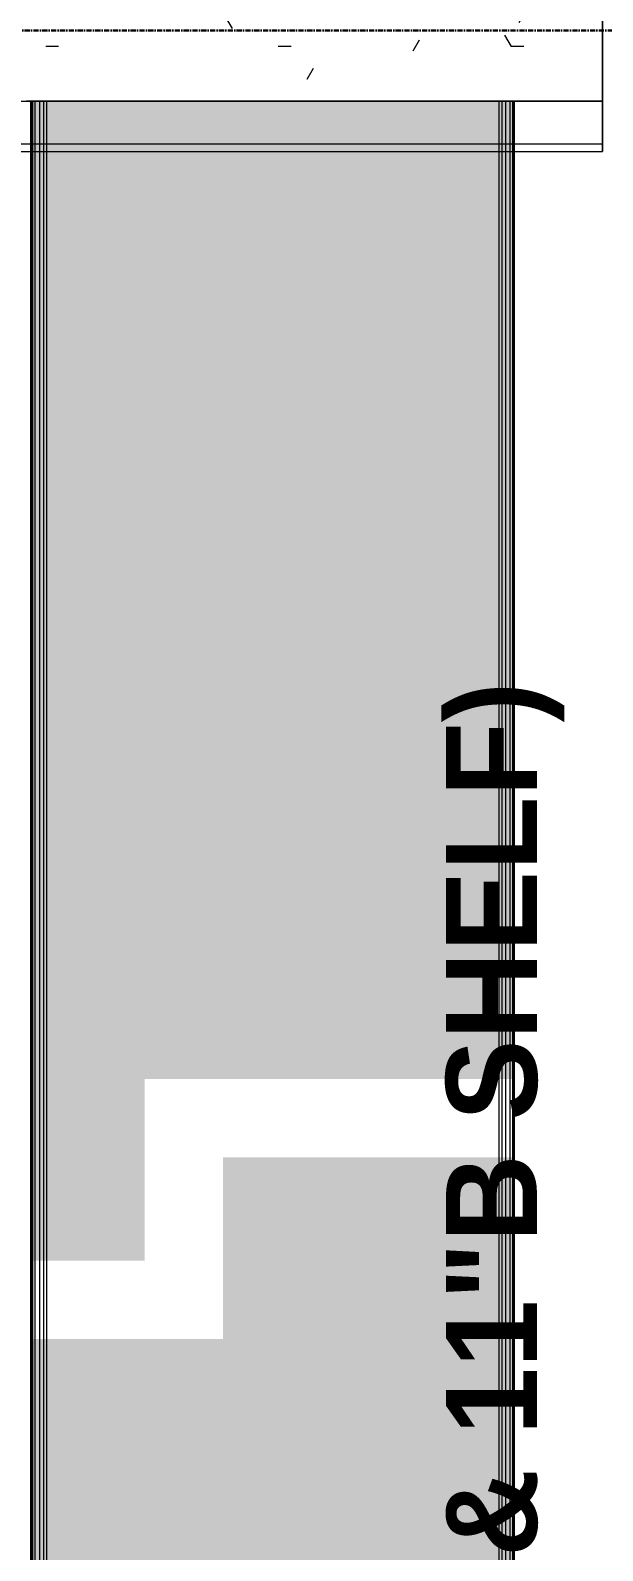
# Model space of a CAD drawing. Header units: inches. Extents: x -15746 to 650, y -81 to 12338.
# Drawn here: x -2242 to -2185.3, y 11696.7 to 11847.2 of the extents above; entities that cross this region are included whole.
import ezdxf

# ---------------------------------------------------------------- set-up
doc = ezdxf.new("R2010")
doc.units = ezdxf.units.IN
doc.header["$MEASUREMENT"] = 0
doc.linetypes.add('Grid Line 1_2_', pattern=[0.875, 0.5, -0.125, 0.125, -0.125])
for name, color, linetype, lineweight in [('S-BEAM', 12, 'Continuous', 9), ('S-BEAM-IDEN', 2, 'Continuous', 30), ('S-GRID', 1, 'Continuous', 9)]:
    doc.layers.add(name, color=color, linetype=linetype, lineweight=lineweight)
doc.styles.add('Century Gothic_B', font='', dxfattribs={"height": 9})
doc.styles.get('Century Gothic_B').set_extended_font_data('Century Gothic', bold=True)

# ---------------------------------------------------------------- blocks, each defined once
blk = doc.blocks.new('034100 - Precast Structural Concrete - Inverted Tee - IT 24IT36 _11_F _ 11_B SHELF_-1872068-FRAMING PLAN - 1ST FLOOR')
at = {"layer": 'S-BEAM'}
h = blk.add_hatch(dxfattribs=at)
h.set_pattern_fill('FP_8', color=256, style=0, pattern_type=2)
h.set_pattern_definition([(180, (-2336.762, 5872.701), (-30.72, -5.431), [1.267, -21.773, 1.267, -21.773, -122.88]), (180, (-2336.762, 5872.701), (-30.72, -5.431), [-46.08, 1.267, -44.813, 1.267, -21.773, -53.76]), (180, (-2336.762, 5872.701), (-30.72, -5.431), [-115.2, 1.267, -14.093, 1.267, -37.133]), (309.232, (-2348.282, 5869.986), (19.350573, -12.838379), [1.002, -17.213, 1.002, -114.358]), (309.232, (-2348.282, 5869.986), (19.350573, -12.838379), [-19.217, -17.213, 1.002, -35.428, -60.716]), (309.232, (-2348.282, 5869.986), (19.350573, -12.838379), [-72.859, 1.002, -17.213, 1.002, -41.499]), (309.232, (-2348.282, 5869.986), (19.350573, -12.838379), [-92.075, -11.141, 1.002, -29.356]), (50.768, (-2352.122, 5859.125), (11.3700044, 24.785848), [1.002, -17.213, 1.002, -114.358]), (50.768, (-2352.122, 5859.125), (11.3700044, 24.785848), [-19.217, -17.213, 1.002, -35.428, -60.716]), (50.768, (-2352.122, 5859.125), (11.3700044, 24.785848), [-72.859, 1.002, -17.213, 1.002, -41.499]), (50.768, (-2352.122, 5859.125), (11.3700044, 24.785848), [-92.075, -11.141, 1.002, -29.356])])
h.paths.add_polyline_path([(-151.42, 12), (-151.42, 11.21), (-142.67, 11.21), (-142.67, 12)], flags=0)
h = blk.add_hatch(dxfattribs=at)
h.set_pattern_fill('FP_9', color=256, style=0, pattern_type=2)
h.set_pattern_definition([(180, (-2336.762, 11847.189), (-30.72, -7.68), [1.267, -21.773, 1.267, -21.773, -122.88]), (180, (-2336.762, 11847.189), (-30.72, -7.68), [-46.08, 1.267, -44.813, 1.267, -21.773, -53.76]), (180, (-2336.762, 11847.189), (-30.72, -7.68), [-115.2, 1.267, -14.093, 1.267, -37.133]), (300, (-2348.282, 11843.349), (22.011075, -22.7643004), [1.267, -21.773, 1.267, -21.773, -122.88]), (300, (-2348.282, 11843.349), (22.011075, -22.7643004), [-46.08, 1.267, -44.813, 1.267, -21.773, -53.76]), (300, (-2348.282, 11843.349), (22.011075, -22.7643004), [-115.2, 1.267, -14.093, 1.267, -37.133]), (60, (-2352.122, 11827.989), (8.708925, 30.4443004), [1.267, -21.773, 1.267, -21.773, -122.88]), (60, (-2352.122, 11827.989), (8.708925, 30.4443004), [-46.08, 1.267, -44.813, 1.267, -21.773, -53.76]), (60, (-2352.122, 11827.989), (8.708925, 30.4443004), [-115.2, 1.267, -14.093, 1.267, -37.133])])
h.paths.add_polyline_path([(-151.42, 11.21), (-151.42, -7), (155.56, -7), (155.56, 7), (-142.67, 7), (-142.67, 11.21)], flags=0)
for p, q in [((-151.42, 7), (-151.42, 12)), ((-151.42, 12), (-151.42, 11.21)), ((163.44, 12), (-151.42, 12)), ((163.44, 12), (-151.42, 12)), ((-151.42, 11.21), (-151.42, -11.21)), ((163.44, 11.21), (-151.42, 11.21)), ((-151.42, -7), (-151.42, 7)), ((-151.42, 7), (-142.67, 7)), ((155.56, 7), (-151.42, 7)), ((-142.63, 7), (-142.26, 7)), ((-142.26, 7), (-141.83, 7)), ((-141.83, 7), (-141.43, 7)), ((-141.43, 7), (-96.03, 7)), ((-96.03, 7), (-95.64, 7)), ((-95.64, 7), (-95.21, 7)), ((-95.21, 7), (-94.83, 7))]:
    blk.add_line(p, q, dxfattribs=at)
blk = doc.blocks.new('034100 - Precast Structural Concrete - Solid Plank - 12_-V68-FRAMING PLAN - 1ST FLOOR')
at = {"layer": 'S-BEAM', "transparency": 33554483}
blk.add_hatch(color=256, dxfattribs=at).paths.add_polyline_path([(152.95, 23.9), (152.95, 23.94), (67.32, 23.9)], flags=0)
at = {"layer": 'S-BEAM'}
for p, q in [((0, 23.94), (0, 23.9)), ((0, 23.94), (5, 23.94)), ((0, 23.76), (0, 23.9)), ((0, 23.9), (0, 23.52)), ((0, 23.9), (5, 23.9)), ((5, 23.94), (293, 23.94)), ((5, 23.9), (293, 23.9))]:
    blk.add_line(p, q, dxfattribs=at)
blk = doc.blocks.new('034100 - Precast Structural Concrete - Solid Plank - 12_-V57-FRAMING PLAN - 1ST FLOOR')
at = {"layer": 'S-BEAM', "transparency": 33554483}
h = blk.add_hatch(color=256, dxfattribs=at)
h.paths.add_polyline_path([(298, 23.9), (293, 23.9), (293, 23.52), (298, 23.52)], flags=0)
h.paths.add_polyline_path([(5, 23.9), (0, 23.9), (0, 23.52), (5, 23.52)], flags=0)
h = blk.add_hatch(color=256, dxfattribs=at)
h.paths.add_polyline_path([(298, 3.77), (298, 22.7), (293, 22.7), (293, -22.7), (298, -22.7)], flags=0)
h.paths.add_polyline_path([(298, 23.52), (293, 23.52), (293, 23.09), (298, 23.09)], flags=0)
h.paths.add_polyline_path([(298, -23.52), (298, -23.09), (293, -23.09), (293, -23.52), (293.79, -23.52)], flags=0)
h.paths.add_polyline_path([(5, -23.52), (5, -23.09), (0, -23.09), (0, -23.52), (4.21, -23.52)], flags=0)
h.paths.add_polyline_path([(5, -22.7), (5, 22.7), (0, 22.7), (0, -22.7), (4.21, -22.7)], flags=0)
h.paths.add_polyline_path([(5, 23.09), (5, 23.52), (0, 23.52), (0, 23.09), (4.21, 23.09)], flags=0)
h = blk.add_hatch(color=256, dxfattribs=at)
h.paths.add_polyline_path([(298, 23.09), (293, 23.09), (293, 22.7), (298, 22.7)], flags=0)
h.paths.add_polyline_path([(5, 23.09), (0, 23.09), (0, 22.7), (5, 22.7)], flags=0)
h = blk.add_hatch(color=256, dxfattribs=at)
h.paths.add_polyline_path([(293, 23.9), (217.58, 23.9), (217.58, 23.52), (293, 23.52)], flags=0)
h.paths.add_polyline_path([(209.82, 23.52), (209.82, 23.9), (104.57, 23.9), (104.57, 23.52)], flags=0)
h.paths.add_polyline_path([(96.82, 23.9), (5, 23.9), (5, 23.52), (96.82, 23.52)], flags=0)
h = blk.add_hatch(color=256, dxfattribs=at)
h.paths.add_polyline_path([(293, -23.09), (199.57, -23.09), (199.57, -23.52), (293, -23.52)], flags=0)
h.paths.add_polyline_path([(293, -22.7), (293, 22.7), (217.58, 22.7), (217.58, 6.51), (199.57, 6.51), (199.57, -22.7), (239.55, -22.7)], flags=0)
h.paths.add_polyline_path([(293, 23.09), (293, 23.52), (217.58, 23.52), (217.58, 23.09), (239.55, 23.09)], flags=0)
h.paths.add_polyline_path([(209.82, 14.26), (209.82, 22.7), (104.57, 22.7), (104.57, -4.91), (122.57, -4.91), (122.57, -22.7), (191.82, -22.7), (191.82, 14.26), (199.57, 14.26)], flags=0)
h.paths.add_polyline_path([(209.82, 23.52), (104.57, 23.52), (104.57, 23.09), (209.82, 23.09)], flags=0)
h.paths.add_polyline_path([(191.82, -23.52), (191.82, -23.09), (122.57, -23.09), (122.57, -23.52)], flags=0)
h.paths.add_polyline_path([(114.82, -23.09), (5, -23.09), (5, -23.52), (114.82, -23.52)], flags=0)
h.paths.add_polyline_path([(114.82, -22.7), (114.82, -12.66), (96.82, -12.66), (96.82, 22.7), (5, 22.7), (5, -22.7), (104.79, -22.7)], flags=0)
h.paths.add_polyline_path([(96.82, 23.52), (5, 23.52), (5, 23.09), (96.82, 23.09)], flags=0)
h = blk.add_hatch(color=256, dxfattribs=at)
h.paths.add_polyline_path([(293, 23.09), (217.58, 23.09), (217.58, 22.7), (293, 22.7)], flags=0)
h.paths.add_polyline_path([(209.82, 22.7), (209.82, 23.09), (104.57, 23.09), (104.57, 22.7), (191.82, 22.7)], flags=0)
h.paths.add_polyline_path([(96.82, 23.09), (5, 23.09), (5, 22.7), (96.82, 22.7)], flags=0)
for points in [[(209.82, 23.9), (209.82, 23.94), (104.57, 23.9)], [(191.82, -23.94), (191.82, -23.9), (122.57, -23.94)]]:
    blk.add_hatch(color=256, dxfattribs=at).paths.add_polyline_path(points, flags=0)
h = blk.add_hatch(color=256, dxfattribs=at)
h.paths.add_polyline_path([(298, -22.7), (293, -22.7), (293, -23.09), (298, -23.09)], flags=0)
h.paths.add_polyline_path([(5, -22.7), (0, -22.7), (0, -23.09), (5, -23.09)], flags=0)
h = blk.add_hatch(color=256, dxfattribs=at)
h.paths.add_polyline_path([(298, -23.52), (293, -23.52), (293, -23.9), (298, -23.9)], flags=0)
h.paths.add_polyline_path([(5, -23.52), (0, -23.52), (0, -23.9), (5, -23.9)], flags=0)
h = blk.add_hatch(color=256, dxfattribs=at)
h.paths.add_polyline_path([(293, -22.7), (199.57, -22.7), (199.57, -23.09), (293, -23.09)], flags=0)
h.paths.add_polyline_path([(191.82, -22.7), (122.57, -22.7), (122.57, -23.09), (191.82, -23.09)], flags=0)
h.paths.add_polyline_path([(114.82, -23.09), (114.82, -22.7), (5, -22.7), (5, -23.09), (104.57, -23.09)], flags=0)
h = blk.add_hatch(color=256, dxfattribs=at)
h.paths.add_polyline_path([(293, -23.52), (199.57, -23.52), (199.57, -23.9), (293, -23.9)], flags=0)
h.paths.add_polyline_path([(191.82, -23.52), (122.57, -23.52), (122.57, -23.9), (191.82, -23.9)], flags=0)
h.paths.add_polyline_path([(114.82, -23.52), (5, -23.52), (5, -23.9), (114.82, -23.9)], flags=0)
at = {"layer": 'S-BEAM'}
for p, q in [((0, 23.94), (0, 23.9)), ((0, 23.94), (5, 23.94)), ((0, 23.76), (0, 23.9)), ((0, 23.9), (0, 23.52)), ((0, 23.9), (5, 23.9)), ((0, 23.52), (0, 23.76)), ((0, 23.76), (5, 23.76)), ((0, 23.76), (5, 23.76)), ((0, 22.7), (0, 23.52)), ((0, 23.52), (0, -23.52)), ((0, 23.52), (5, 23.52)), ((0, 22.7), (0, 23.09)), ((0, 23.09), (0, 22.7)), ((0, 23.09), (5, 23.09)), ((0, 23.09), (5, 23.09)), ((0, 22.4), (0, 22.7)), ((0, 22.7), (5, 22.7)), ((5, 23.94), (293, 23.94)), ((5, 23.9), (293, 23.9)), ((5, 23.76), (293, 23.76)), ((5, 23.76), (293, 23.76)), ((5, 23.52), (293, 23.52)), ((5, 23.09), (293, 23.09)), ((5, 23.09), (293, 23.09)), ((5, 22.7), (293, 22.7)), ((0, -22.4), (0, 22.4)), ((0, 22.4), (5, 22.4)), ((5, 22.4), (293, 22.4)), ((0, -22.7), (0, -22.4)), ((0, -22.4), (5, -22.4)), ((5, -22.4), (293, -22.4)), ((0, -23.52), (0, -22.7)), ((0, -22.7), (0, -23.09)), ((0, -23.09), (0, -22.7)), ((0, -22.7), (5, -22.7)), ((0, -23.09), (5, -23.09)), ((0, -23.09), (5, -23.09)), ((0, -23.52), (0, -23.9)), ((0, -23.76), (0, -23.52)), ((5, -23.52), (0, -23.52)), ((0, -23.9), (0, -23.76)), ((5, -23.76), (0, -23.76)), ((0, -23.76), (5, -23.76)), ((0, -23.9), (0, -23.94)), ((0, -23.9), (5, -23.9)), ((0, -23.94), (5, -23.94)), ((5, -22.7), (293, -22.7)), ((5, -23.09), (293, -23.09)), ((5, -23.09), (293, -23.09)), ((293, -23.52), (5, -23.52)), ((293, -23.76), (5, -23.76)), ((5, -23.76), (293, -23.76)), ((5, -23.9), (293, -23.9)), ((5, -23.94), (293, -23.94))]:
    blk.add_line(p, q, dxfattribs=at)

msp = doc.modelspace()

# ---------------------------------------------------------------- linework, layer by layer
at = {"layer": 'S-GRID', "linetype": 'Grid Line 1_2_', "lineweight": 30}
msp.add_line((-1814.20638, 11847.1894), (-4076.95, 11847.1894), dxfattribs=at)

# ---------------------------------------------------------------- block references
at = {"layer": 'S-BEAM'}
for name, p, rotation in [('034100 - Precast Structural Concrete - Inverted Tee - IT 24IT36 _11_F _ 11_B SHELF_-1872068-FRAMING PLAN - 1ST FLOOR', (-2336.76158, 11847.1894), 180), ('034100 - Precast Structural Concrete - Solid Plank - 12_-V68-FRAMING PLAN - 1ST FLOOR', (-2265.91035, 11840.1894), 270.0000000000009), ('034100 - Precast Structural Concrete - Solid Plank - 12_-V57-FRAMING PLAN - 1ST FLOOR', (-2218.02846, 11840.1894), 270.0000000000009)]:
    msp.add_blockref(name, p, dxfattribs=dict(at, rotation=rotation))

# ---------------------------------------------------------------- texts
at = {"layer": 'S-BEAM-IDEN', "lineweight": 9, "insert": (-2200.84172, 11607.42166), "char_height": 9, "width": 203.01, "attachment_point": 1, "rotation": 90, "style": 'Century Gothic_B'}
msp.add_mtext('IT 24IT32 (14"F & 11"B SHELF)', dxfattribs=at)

doc.saveas('drawing.dxf')
